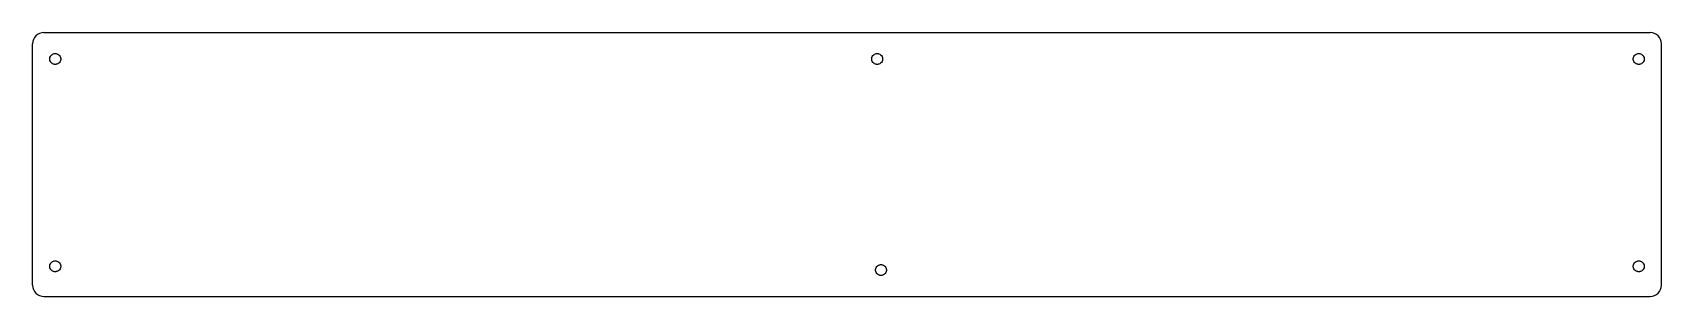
# Model space of a CAD drawing. Extents: x -74 to 269, y 203 to 259.
import ezdxf

# ---------------------------------------------------------------- set-up
doc = ezdxf.new("R2010")
doc.units = 0
doc.layers.add('Layer_1', color=7, linetype='CONTINUOUS')

msp = doc.modelspace()

# ---------------------------------------------------------------- linework, layer by layer
at = {"layer": 'Layer_1', "color": 7}
for points in [[(-71.55252, 259.01407), (266.58498, 259.01407)], [(-73.9325, 205.83155), (-73.9325, 256.63155)], [(268.9675, 205.83155), (268.9675, 256.63155)], [(-71.55252, 203.45157), (266.58498, 203.45157)]]:
    msp.add_lwpolyline(points, dxfattribs=at)
for points in [[(-68.94548, 254.58493), (-68.83372, 254.56461), (-68.62544, 254.47825), (-68.43748, 254.35125), (-68.27746, 254.19123), (-68.15046, 254.00327), (-68.0641, 253.79245), (-68.01838, 253.57147), (-68.01838, 253.34287), (-68.0641, 253.12189), (-68.15046, 252.91107), (-68.27746, 252.72311), (-68.43748, 252.56309), (-68.62544, 252.43609), (-68.83372, 252.34973), (-68.94548, 252.32941), (-69.05724, 252.30655), (-69.2833, 252.30655), (-69.39506, 252.32941), (-69.50682, 252.34973), (-69.7151, 252.43609), (-69.90306, 252.56309), (-70.06308, 252.72311), (-70.19008, 252.91107), (-70.27644, 253.12189), (-70.32216, 253.34287), (-70.32216, 253.57147), (-70.27644, 253.79245), (-70.19008, 254.00327), (-70.06308, 254.19123), (-69.90306, 254.35125), (-69.7151, 254.47825), (-69.50682, 254.56461), (-69.39506, 254.58493), (-69.2833, 254.60779), (-69.05724, 254.60779)], [(-68.94548, 254.58493), (-68.83372, 254.56461), (-68.62544, 254.47825), (-68.43748, 254.35125), (-68.27746, 254.19123), (-68.15046, 254.00327), (-68.0641, 253.79245), (-68.01838, 253.57147), (-68.01838, 253.34287), (-68.0641, 253.12189), (-68.15046, 252.91107), (-68.27746, 252.72311), (-68.43748, 252.56309), (-68.62544, 252.43609), (-68.83372, 252.34973), (-68.94548, 252.32941), (-69.05724, 252.30655), (-69.2833, 252.30655), (-69.39506, 252.32941), (-69.50682, 252.34973), (-69.7151, 252.43609), (-69.90306, 252.56309), (-70.06308, 252.72311), (-70.19008, 252.91107), (-70.27644, 253.12189), (-70.32216, 253.34287), (-70.32216, 253.57147), (-70.27644, 253.79245), (-70.19008, 254.00327), (-70.06308, 254.19123), (-69.90306, 254.35125), (-69.7151, 254.47825), (-69.50682, 254.56461), (-69.39506, 254.58493), (-69.2833, 254.60779), (-69.05724, 254.60779)], [(104.09202, 254.58493), (104.20124, 254.56461), (104.41206, 254.47825), (104.60002, 254.35125), (104.76004, 254.19123), (104.88704, 254.00327), (104.9734, 253.79245), (105.01658, 253.57147), (105.01658, 253.34287), (104.9734, 253.12189), (104.88704, 252.91107), (104.76004, 252.72311), (104.60002, 252.56309), (104.41206, 252.43609), (104.20124, 252.34973), (104.09202, 252.32941), (103.98026, 252.30655), (103.7542, 252.30655), (103.64244, 252.32941), (103.53068, 252.34973), (103.3224, 252.43609), (103.1319, 252.56309), (102.97188, 252.72311), (102.84742, 252.91107), (102.76106, 253.12189), (102.71534, 253.34287), (102.71534, 253.57147), (102.76106, 253.79245), (102.84742, 254.00327), (102.97188, 254.19123), (103.1319, 254.35125), (103.3224, 254.47825), (103.53068, 254.56461), (103.64244, 254.58493), (103.7542, 254.60779), (103.98026, 254.60779)], [(104.09202, 254.58493), (104.20124, 254.56461), (104.41206, 254.47825), (104.60002, 254.35125), (104.76004, 254.19123), (104.88704, 254.00327), (104.9734, 253.79245), (105.01658, 253.57147), (105.01658, 253.34287), (104.9734, 253.12189), (104.88704, 252.91107), (104.76004, 252.72311), (104.60002, 252.56309), (104.41206, 252.43609), (104.20124, 252.34973), (104.09202, 252.32941), (103.98026, 252.30655), (103.7542, 252.30655), (103.64244, 252.32941), (103.53068, 252.34973), (103.3224, 252.43609), (103.1319, 252.56309), (102.97188, 252.72311), (102.84742, 252.91107), (102.76106, 253.12189), (102.71534, 253.34287), (102.71534, 253.57147), (102.76106, 253.79245), (102.84742, 254.00327), (102.97188, 254.19123), (103.1319, 254.35125), (103.3224, 254.47825), (103.53068, 254.56461), (103.64244, 254.58493), (103.7542, 254.60779), (103.98026, 254.60779)], [(264.42952, 254.58493), (264.54128, 254.56461), (264.74956, 254.47825), (264.93752, 254.35125), (265.09754, 254.19123), (265.22454, 254.00327), (265.3109, 253.79245), (265.35662, 253.57147), (265.35662, 253.34287), (265.3109, 253.12189), (265.22454, 252.91107), (265.09754, 252.72311), (264.93752, 252.56309), (264.74956, 252.43609), (264.54128, 252.34973), (264.42952, 252.32941), (264.31776, 252.30655), (264.0917, 252.30655), (263.97994, 252.32941), (263.86818, 252.34973), (263.6599, 252.43609), (263.47194, 252.56309), (263.31192, 252.72311), (263.18492, 252.91107), (263.09856, 253.12189), (263.05284, 253.34287), (263.05284, 253.57147), (263.09856, 253.79245), (263.18492, 254.00327), (263.31192, 254.19123), (263.47194, 254.35125), (263.6599, 254.47825), (263.86818, 254.56461), (263.97994, 254.58493), (264.0917, 254.60779), (264.31776, 254.60779)], [(264.42952, 254.58493), (264.54128, 254.56461), (264.74956, 254.47825), (264.93752, 254.35125), (265.09754, 254.19123), (265.22454, 254.00327), (265.3109, 253.79245), (265.35662, 253.57147), (265.35662, 253.34287), (265.3109, 253.12189), (265.22454, 252.91107), (265.09754, 252.72311), (264.93752, 252.56309), (264.74956, 252.43609), (264.54128, 252.34973), (264.42952, 252.32941), (264.31776, 252.30655), (264.0917, 252.30655), (263.97994, 252.32941), (263.86818, 252.34973), (263.6599, 252.43609), (263.47194, 252.56309), (263.31192, 252.72311), (263.18492, 252.91107), (263.09856, 253.12189), (263.05284, 253.34287), (263.05284, 253.57147), (263.09856, 253.79245), (263.18492, 254.00327), (263.31192, 254.19123), (263.47194, 254.35125), (263.6599, 254.47825), (263.86818, 254.56461), (263.97994, 254.58493), (264.0917, 254.60779), (264.31776, 254.60779)], [(-68.94548, 210.92995), (-68.83372, 210.90709), (-68.62544, 210.82073), (-68.43748, 210.69373), (-68.27746, 210.53371), (-68.15046, 210.34575), (-68.0641, 210.13747), (-68.01838, 209.91395), (-68.01838, 209.68789), (-68.0641, 209.46437), (-68.15046, 209.25609), (-68.27746, 209.06813), (-68.43748, 208.90557), (-68.62544, 208.78111), (-68.83372, 208.69475), (-68.94548, 208.67189), (-69.05724, 208.64903), (-69.2833, 208.64903), (-69.39506, 208.67189), (-69.50682, 208.69475), (-69.7151, 208.78111), (-69.90306, 208.90557), (-70.06308, 209.06813), (-70.19008, 209.25609), (-70.27644, 209.46437), (-70.32216, 209.68789), (-70.32216, 209.91395), (-70.27644, 210.13747), (-70.19008, 210.34575), (-70.06308, 210.53371), (-69.90306, 210.69373), (-69.7151, 210.82073), (-69.50682, 210.90709), (-69.39506, 210.92995), (-69.2833, 210.95281), (-69.05724, 210.95281)], [(-68.94548, 210.92995), (-68.83372, 210.90709), (-68.62544, 210.82073), (-68.43748, 210.69373), (-68.27746, 210.53371), (-68.15046, 210.34575), (-68.0641, 210.13747), (-68.01838, 209.91395), (-68.01838, 209.68789), (-68.0641, 209.46437), (-68.15046, 209.25609), (-68.27746, 209.06813), (-68.43748, 208.90557), (-68.62544, 208.78111), (-68.83372, 208.69475), (-68.94548, 208.67189), (-69.05724, 208.64903), (-69.2833, 208.64903), (-69.39506, 208.67189), (-69.50682, 208.69475), (-69.7151, 208.78111), (-69.90306, 208.90557), (-70.06308, 209.06813), (-70.19008, 209.25609), (-70.27644, 209.46437), (-70.32216, 209.68789), (-70.32216, 209.91395), (-70.27644, 210.13747), (-70.19008, 210.34575), (-70.06308, 210.53371), (-69.90306, 210.69373), (-69.7151, 210.82073), (-69.50682, 210.90709), (-69.39506, 210.92995), (-69.2833, 210.95281), (-69.05724, 210.95281)], [(104.88196, 210.13747), (104.99626, 210.11461), (105.20708, 210.02825), (105.39504, 209.90125), (105.55506, 209.74123), (105.67952, 209.55327), (105.76842, 209.34245), (105.8116, 209.12147), (105.8116, 208.89287), (105.76842, 208.67189), (105.67952, 208.46107), (105.55506, 208.27311), (105.39504, 208.11309), (105.20708, 207.98609), (104.99626, 207.89973), (104.8845, 207.87941), (104.77528, 207.85655), (104.54668, 207.85655), (104.43492, 207.87941), (104.3257, 207.89973), (104.11488, 207.98609), (103.92692, 208.11309), (103.7669, 208.27311), (103.6399, 208.46107), (103.55354, 208.67189), (103.51036, 208.89287), (103.51036, 209.12147), (103.55354, 209.34245), (103.6399, 209.55327), (103.7669, 209.74123), (103.92692, 209.90125), (104.11488, 210.02825), (104.3257, 210.11461), (104.44, 210.13747), (104.54668, 210.15779), (104.77528, 210.15779)], [(104.88196, 210.13747), (104.99626, 210.11461), (105.20708, 210.02825), (105.39504, 209.90125), (105.55506, 209.74123), (105.67952, 209.55327), (105.76842, 209.34245), (105.8116, 209.12147), (105.8116, 208.89287), (105.76842, 208.67189), (105.67952, 208.46107), (105.55506, 208.27311), (105.39504, 208.11309), (105.20708, 207.98609), (104.99626, 207.89973), (104.8845, 207.87941), (104.77528, 207.85655), (104.54668, 207.85655), (104.43492, 207.87941), (104.3257, 207.89973), (104.11488, 207.98609), (103.92692, 208.11309), (103.7669, 208.27311), (103.6399, 208.46107), (103.55354, 208.67189), (103.51036, 208.89287), (103.51036, 209.12147), (103.55354, 209.34245), (103.6399, 209.55327), (103.7669, 209.74123), (103.92692, 209.90125), (104.11488, 210.02825), (104.3257, 210.11461), (104.44, 210.13747), (104.54668, 210.15779), (104.77528, 210.15779)], [(264.42952, 210.92995), (264.54128, 210.90709), (264.74956, 210.82073), (264.93752, 210.69373), (265.09754, 210.53371), (265.22454, 210.34575), (265.3109, 210.13747), (265.35662, 209.91395), (265.35662, 209.68789), (265.3109, 209.46437), (265.22454, 209.25609), (265.09754, 209.06813), (264.93752, 208.90557), (264.74956, 208.78111), (264.54128, 208.69475), (264.42952, 208.67189), (264.31776, 208.64903), (264.0917, 208.64903), (263.97994, 208.67189), (263.86818, 208.69475), (263.6599, 208.78111), (263.47194, 208.90557), (263.31192, 209.06813), (263.18492, 209.25609), (263.09856, 209.46437), (263.05284, 209.68789), (263.05284, 209.91395), (263.09856, 210.13747), (263.18492, 210.34575), (263.31192, 210.53371), (263.47194, 210.69373), (263.6599, 210.82073), (263.86818, 210.90709), (263.97994, 210.92995), (264.0917, 210.95281), (264.31776, 210.95281)], [(264.42952, 210.92995), (264.54128, 210.90709), (264.74956, 210.82073), (264.93752, 210.69373), (265.09754, 210.53371), (265.22454, 210.34575), (265.3109, 210.13747), (265.35662, 209.91395), (265.35662, 209.68789), (265.3109, 209.46437), (265.22454, 209.25609), (265.09754, 209.06813), (264.93752, 208.90557), (264.74956, 208.78111), (264.54128, 208.69475), (264.42952, 208.67189), (264.31776, 208.64903), (264.0917, 208.64903), (263.97994, 208.67189), (263.86818, 208.69475), (263.6599, 208.78111), (263.47194, 208.90557), (263.31192, 209.06813), (263.18492, 209.25609), (263.09856, 209.46437), (263.05284, 209.68789), (263.05284, 209.91395), (263.09856, 210.13747), (263.18492, 210.34575), (263.31192, 210.53371), (263.47194, 210.69373), (263.6599, 210.82073), (263.86818, 210.90709), (263.97994, 210.92995), (264.0917, 210.95281), (264.31776, 210.95281)]]:
    msp.add_lwpolyline(points, close=True, dxfattribs=at)
for points in [[(-73.235048, 258.315348), (-73.681619, 257.868777), (-73.9325, 257.263097), (-73.9325, 256.63155)], [(-71.55125, 259.0128), (-72.182797, 259.0128), (-72.788477, 258.761919), (-73.235048, 258.315348)], [(268.9675, 256.63155), (268.9675, 257.946182), (267.902152, 259.012099), (266.58752, 259.0128)], [(-73.9325, 205.83155), (-73.9325, 205.200003), (-73.681619, 204.594323), (-73.235048, 204.147752)], [(266.58752, 203.4503), (267.902152, 203.451001), (268.9675, 204.516918), (268.9675, 205.83155)], [(-73.235048, 204.147752), (-72.788477, 203.701181), (-72.182797, 203.4503), (-71.55125, 203.4503)]]:
    msp.add_open_spline(points, degree=3, dxfattribs=at)

doc.saveas('drawing.dxf')
